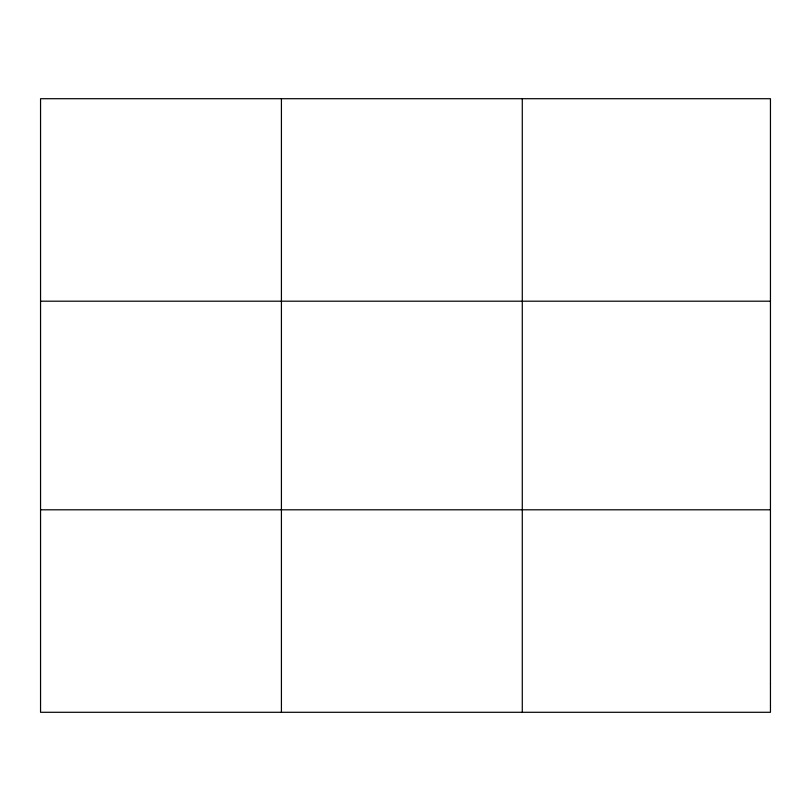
<?xml version="1.0" encoding="UTF-8"?>
<svg xmlns="http://www.w3.org/2000/svg" width="811" height="811" viewBox="0 0 811 811"><rect width="100%" height="100%" fill="white"/><g stroke="black" fill="none" stroke-linecap="round" stroke-linejoin="round"><path stroke-width="1.22" d="M281.417 712.291L281.417 98.709M522.284 712.291L522.284 98.709M40.55 301.195L770.45 301.195M40.55 509.805L770.45 509.805M770.45 683.369L770.45 712.291L40.55 712.291L40.55 98.709L770.45 98.709L770.45 683.369"/></g></svg>
